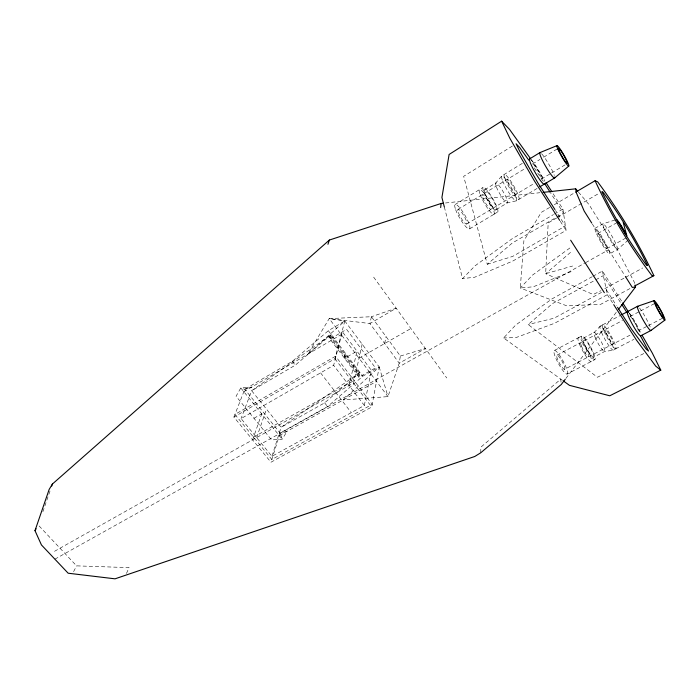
<?xml version="1.0" encoding="UTF-8"?>
<svg xmlns="http://www.w3.org/2000/svg" width="700" height="700" viewBox="0 0 700 700"><rect width="100%" height="100%" fill="white"/><g stroke="black" fill="none" stroke-linecap="round" stroke-linejoin="round"><path stroke-width="0.53" stroke-dasharray="3.5 2.62" d="M480.742 452.786L480.856 447.169L560.735 379.164L561.19 383.408M379.199 366.957L387.984 396.62L329.201 318.588L371.402 316.733L400.348 356.029L399.236 363.195L387.984 396.62L343.201 399.963L379.199 366.957L344.803 320.976L329.201 318.588L307.842 354.156L344.803 320.976L334.915 358.724L233.905 417.069L270.961 462.236L371.735 406.989L379.199 366.957L362.793 376.206L327.53 406.56L280.114 433.055L270.961 462.236M384.694 343.516L385.98 336.525M364.341 405.449L371.315 370.248L342.405 331.8L333.646 365.348L241.08 418.574L271.95 456.312L364.341 405.449L333.646 365.348M358.942 377.221L359.459 374.841L330.636 336.814L328.991 337.785L358.942 377.221L375.471 367.902L346.57 329.359L329.998 339.089L330.636 336.814M359.459 374.841L357.822 375.76L359.966 372.47L281.094 427.289L271.95 456.312M362.154 344.172L353.5 383.084L54.469 551.329M349.116 385.551L356.974 351.164L344.575 358.295L345.152 355.967L343.516 356.912L345.721 353.658M328.991 337.785L331.266 334.565L251.641 390.705L241.08 418.574M42.884 511.735L50.295 490.184M256.629 437.588L266.473 409.132M252.604 439.854L262.596 411.355M233.905 417.069L244.764 389.27L292.276 361.366L328.344 330.706L344.803 320.976M126.464 573.466L129.071 567.63L76.562 565.863L38.29 525.079M73.605 571.646L76.562 565.863M565.898 378.429L617.164 311.115M562.433 380.284L503.615 337.96L515.602 325.124L551.959 298.909L591.946 276.841M593.915 332.727L599.9 326.515M444.334 206.964L462.551 278.6L475.055 265.825L512.076 238.779L553.49 214.567M628.215 240.091L617.706 249.322L609.77 253.75M331.266 334.565L295.26 365.199L251.641 390.705L281.094 427.289L324.642 402.85L359.966 372.47M643.773 353.544L597.441 377.265L528.168 324.529L552.457 303.616L594.886 280.289M570.535 252.385L545.659 273.7L593.18 294.516L600.968 290.719M512.383 146.046L463.662 176.33L487.261 264.267L512.234 243.066L556.062 217.516M569.87 248.001L532.472 275.118L520.266 287.998L566.886 305.891L600.766 304.308L631.111 287.945M455.105 204.531L483.131 187.373M522.358 163.362L501.751 175.945L495.731 183.015L484.584 189.822M458.01 209.405L526.216 167.834M532.551 163.975L539.945 159.469M543.637 157.22L557.489 148.776M466.725 224L534.161 183.444M541.415 179.077L550.673 173.513M551.6 172.961L565.477 164.614M496.274 209.536L507.456 202.834L516.425 200.804L537.101 188.449M494.016 214.191L497.718 211.977M469.621 228.856L494.043 214.235M549.675 207.428L541.336 212.336L523.898 240.704L520.266 287.998L533.33 286.781L573.326 270.725M554.312 204.706L574.691 192.71M243.819 391.703L341.241 334.574M554.426 214.016L562.905 209.064L552.449 192.666M556.99 216.974L563.517 213.168L550.742 193.148M556.666 217.998L548.188 222.933L545.659 273.7L572.609 266.017M557.602 217.455L599.034 193.314M562.905 209.064L566.099 230.37L512.89 260.995L474.626 277.244L462.551 278.6M253.969 418.276L261.721 413.849M359.039 358.19L410.909 328.527M594.939 228.358L602.849 223.851L615.265 219.931M597.905 233.45L615.895 223.239M253.549 437.159L354.069 380.502M606.804 248.675L626.727 237.536M54.871 559.16L584.719 263.13M585.673 262.596L608.589 249.795M279.317 435.61L376.504 381.386M592.9 276.316L602.42 271.066L622.169 302.041M595.831 279.773L603.374 275.616L621.215 303.581M604.765 288.645L624.706 277.786M625.66 277.27L642.749 267.96M601.562 292.373L553.997 318.238L528.168 324.529M602.42 271.066L607.337 294.683L554.531 323.286L516.066 337.566L503.615 337.96M554.531 350.402L578.419 337.715M602.761 324.791L619.929 315.665M578.445 337.75L582.067 335.834M600.311 326.113L602.77 324.809M583.319 338.188L594.256 332.395M557.025 355.127L622.528 320.486M630.175 316.444L639.546 311.491M640.491 310.993L654.561 303.555M564.515 369.338A8.059 1.593 61.3 0 0 560.324 358.453A8.059 1.593 61.3 0 0 557.436 358.908A8.059 1.593 61.3 0 0 564.515 369.338L631.304 334.495M638.032 330.986L647.456 326.069M648.401 325.57L663.486 317.704M593.486 357.306A10.859 1.873 61.2 0 0 587.562 342.764A10.859 1.873 61.2 0 0 584.106 343.184A10.859 1.873 61.2 0 0 593.486 357.306L604.494 351.575L613.183 350.14L615.659 348.854A13.676 2.1 61.1 0 0 607.915 330.636A13.676 2.1 61.1 0 0 603.986 331.004A13.676 2.1 61.1 0 0 615.659 348.854M567.017 374.08A13.422 2.651 61.3 0 0 559.991 355.906A13.422 2.651 61.3 0 0 555.222 356.746A13.422 2.651 61.3 0 0 567.017 374.08L594.755 359.678A13.545 2.336 61.2 0 0 587.335 341.512A13.545 2.336 61.2 0 0 583.048 342.081A13.545 2.336 61.2 0 0 594.755 359.678M615.641 348.828L633.92 339.342M244.764 389.27L251.624 387.118L240.8 387.966L236.057 396.244L271.574 439.924L282.214 439.197L287.105 431.261L280.114 433.055L244.764 389.27L240.8 387.966L282.214 439.197L280.114 433.055M487.261 264.267L512.724 256.392L565.434 225.951L555.511 210.455M400.348 356.029L425.408 348.53L399.236 363.195L369.924 323.54L329.201 318.588M445.489 202.991L539.866 192.719M578.471 192.133L588.989 204.549L617.82 250.547L634.314 282.214L635.066 285.058M292.276 361.366L295.26 365.199M324.642 402.85L327.53 406.56M320.574 372.864L351.295 412.624M334.915 358.724L371.735 406.989M329.315 336.648L358.076 374.579M328.344 330.706L362.793 376.206M330.951 335.685L359.713 373.651M373.651 277.13L446.749 377.974M534.336 167.886L543.778 182.227M530.827 159.075L544.898 180.819M560.254 221.252L566.099 230.37M607.337 294.683L613.148 303.739M606.322 289.783L616.35 305.445M629.142 312.979L641.025 333.454M592.314 223.974L624.785 275.511M531.361 159.959A14.604 2.021 59.9 0 1 544.075 181.633M532.945 164.019A8.759 1.208 59.9 0 1 538.983 172.646A8.759 1.208 59.9 0 1 541.039 179.06M541.581 153.711A14.665 1.881 59.9 0 1 554.33 175.49M629.501 313.32A13.807 1.802 61 0 1 640.159 332.264M629.974 316.671A8.286 1.085 61 0 1 634.288 321.869A8.286 1.085 61 0 1 638.216 330.733M639.511 308.017A13.869 1.68 61 0 1 650.212 327.023M371.402 316.733L369.924 323.54L396.183 308.21L371.402 316.733M335.571 356.221L234.929 414.444L271.828 459.48L372.225 404.338L335.571 356.221M505.19 179.357A14.455 2.345 59.8 0 0 518.262 199.351A14.455 2.345 59.8 0 0 511.306 181.974A14.455 2.345 59.8 0 0 505.19 179.357M507.754 182.341A8.671 1.409 59.8 0 0 515.602 194.364A8.671 1.409 59.8 0 0 511.464 183.969A8.671 1.409 59.8 0 0 507.754 182.341M480.156 194.626A14.315 2.66 59.7 0 0 493.281 214.314A14.315 2.66 59.7 0 0 486.71 196.919A14.315 2.66 59.7 0 0 480.156 194.626M455.621 209.589A14.175 2.966 59.6 0 0 468.799 228.979A14.175 2.966 59.6 0 0 462.595 211.566A14.175 2.966 59.6 0 0 455.621 209.589M482.79 197.523A8.584 1.593 59.7 0 0 490.665 209.361A8.584 1.593 59.7 0 0 486.754 198.957A8.584 1.593 59.7 0 0 482.79 197.523M458.316 212.406A8.505 1.776 59.6 0 0 466.226 224.061A8.505 1.776 59.6 0 0 462.534 213.649A8.505 1.776 59.6 0 0 458.316 212.406M502.653 180.88A14.446 2.38 59.8 0 0 515.734 200.847A14.446 2.38 59.8 0 0 508.812 183.461A14.446 2.38 59.8 0 0 502.653 180.88M496.396 186.952A11.524 1.977 59.7 0 0 506.879 202.869A11.524 1.977 59.7 0 0 501.454 188.982A11.524 1.977 59.7 0 0 496.396 186.952M485.179 193.786A11.471 2.091 59.7 0 0 495.679 209.589A11.471 2.091 59.7 0 0 490.394 195.702A11.471 2.091 59.7 0 0 485.179 193.786M483.875 192.351A14.315 2.607 59.7 0 0 496.974 212.048A14.315 2.607 59.7 0 0 490.359 194.688A14.315 2.607 59.7 0 0 483.875 192.351M606.06 333.296A8.208 1.26 61.1 0 0 613.069 344.033A8.208 1.26 61.1 0 0 608.449 333.121A8.208 1.26 61.1 0 0 606.06 333.296M579.39 344.015A13.527 2.38 61.2 0 0 591.097 361.576A13.527 2.38 61.2 0 0 583.739 343.411A13.527 2.38 61.2 0 0 579.39 344.015M581.525 346.229A8.129 1.426 61.2 0 0 588.569 356.808A8.129 1.426 61.2 0 0 584.168 345.914A8.129 1.426 61.2 0 0 581.525 346.229M601.501 332.316A13.667 2.126 61.1 0 0 613.183 350.14A13.667 2.126 61.1 0 0 605.483 331.922A13.667 2.126 61.1 0 0 601.501 332.316M595.14 337.365A10.902 1.768 61.2 0 0 604.494 351.575A10.902 1.768 61.2 0 0 598.439 337.024A10.902 1.768 61.2 0 0 595.14 337.365M596.645 233.87A14.796 1.785 60.5 0 0 609.35 253.951A14.796 1.785 60.5 0 0 601.038 235.419A14.796 1.785 60.5 0 0 596.645 233.87M604.625 229.338A14.84 1.68 60.5 0 0 617.312 249.515A14.84 1.68 60.5 0 0 608.869 230.991A14.84 1.68 60.5 0 0 604.625 229.338M598.92 236.714A8.873 1.067 60.5 0 0 606.55 248.797A8.873 1.067 60.5 0 0 601.589 237.711A8.873 1.067 60.5 0 0 598.92 236.714"/><path stroke-width="1.05" d="M440.668 207.55L441.149 203.464L443.319 203.227M327.941 244.318L329.385 240.047L441.149 203.464M565.241 379.286L561.304 384.466L480.742 452.786L474.775 456.479L115.036 578.83L68.154 573.212L41.44 544.941L35 530.661L49.149 489.449L52.421 484.024L329.385 240.047M51.712 486.08L52.421 484.024M35 530.661L36.094 528.798M618.476 309.391L635.565 286.956L635.066 285.058M568.811 166.04L554.671 177.931L539.822 186.821M664.816 320.154A11.156 1.199 60.9 0 1 655.585 305.436A11.156 1.199 60.9 0 1 658.035 305.576A11.156 1.199 60.9 0 1 664.816 320.154L650.799 330.575L640.657 335.842A13.807 1.802 61 0 1 631.164 322.096A13.807 1.802 61 0 1 628.337 312.078M530.206 158.2L509.539 129.404L501.62 121.17L449.111 154.464L441.919 197.479L444.334 206.964M529.594 158.926L539.866 152.635L556.929 145.661M575.619 192.168L595.079 180.722L597.678 181.86C619.36 211.129 638.4 242.655 653.87 275.669L634.9 285.898M621.836 314.659L637.613 306.276L654.168 300.624M642.101 335.317L652.286 353.027L660.782 370.142L609.77 395.78L569.45 385.341L563.308 380.914M635.565 286.956L632.31 287.446L625.363 276.43M543.121 192.369L575.663 188.825L577.771 191.31M653.87 275.669L652.085 275.817C629.895 246.321 610.549 214.279 595.079 180.722M660.782 370.142L655.734 366.152L636.379 339.964L613.725 304.64M528.789 160.178L519.54 147.324L516.066 143.763L519.811 151.524L538.003 183.12L554.934 209.545M559.668 220.343L534.538 181.143L509.906 138.381L501.62 121.17M570.64 240.196L604.336 292.688M617.531 307.283L631.689 329.394L646.231 349.142L648.594 351.076L640.456 335.851M546.061 182.648L551.871 191.756M622.755 302.96L628.556 312.069M544.933 184.048L550.165 192.237M621.793 304.483L626.972 312.602M591.736 223.046L584.176 211.059L576.415 192.876L575.663 188.825M623.219 222.565L626.806 235.664M544.364 184.109A14.604 2.021 59.9 0 1 534.52 171.334A14.604 2.021 59.9 0 1 530.25 159.023M554.75 177.109A14.665 1.881 59.9 0 1 545.878 166.688A14.665 1.881 59.9 0 1 540.496 152.749M651.061 330.155A13.869 1.68 61 0 1 642.206 318.308A13.869 1.68 61 0 1 638.365 306.749M616.298 219.599A11.926 1.216 60.5 0 1 620.349 224.332A11.926 1.216 60.5 0 1 626.719 235.812M617.794 222.162A8.943 0.91 60.5 0 1 618.03 222.101M618.555 222.565A8.943 0.91 60.5 0 1 625.616 234.334M647.5 265.379L646.651 265.387C629.536 242.34 614.46 217.49 601.86 191.669L602.997 192.124C619.92 215.093 634.891 239.75 647.5 265.379M558.014 149.459A11.804 1.339 60 0 0 568.374 165.987A11.804 1.339 60 0 0 562.188 152.136A11.804 1.339 60 0 0 558.014 149.459M559.23 151.043A8.855 1.006 60 0 0 567 163.45A8.855 1.006 60 0 0 562.371 153.09A8.855 1.006 60 0 0 559.23 151.043M656.556 306.652A8.365 0.901 60.9 0 0 663.486 317.704A8.365 0.901 60.9 0 0 658.403 306.784A8.365 0.901 60.9 0 0 656.556 306.652"/></g></svg>
